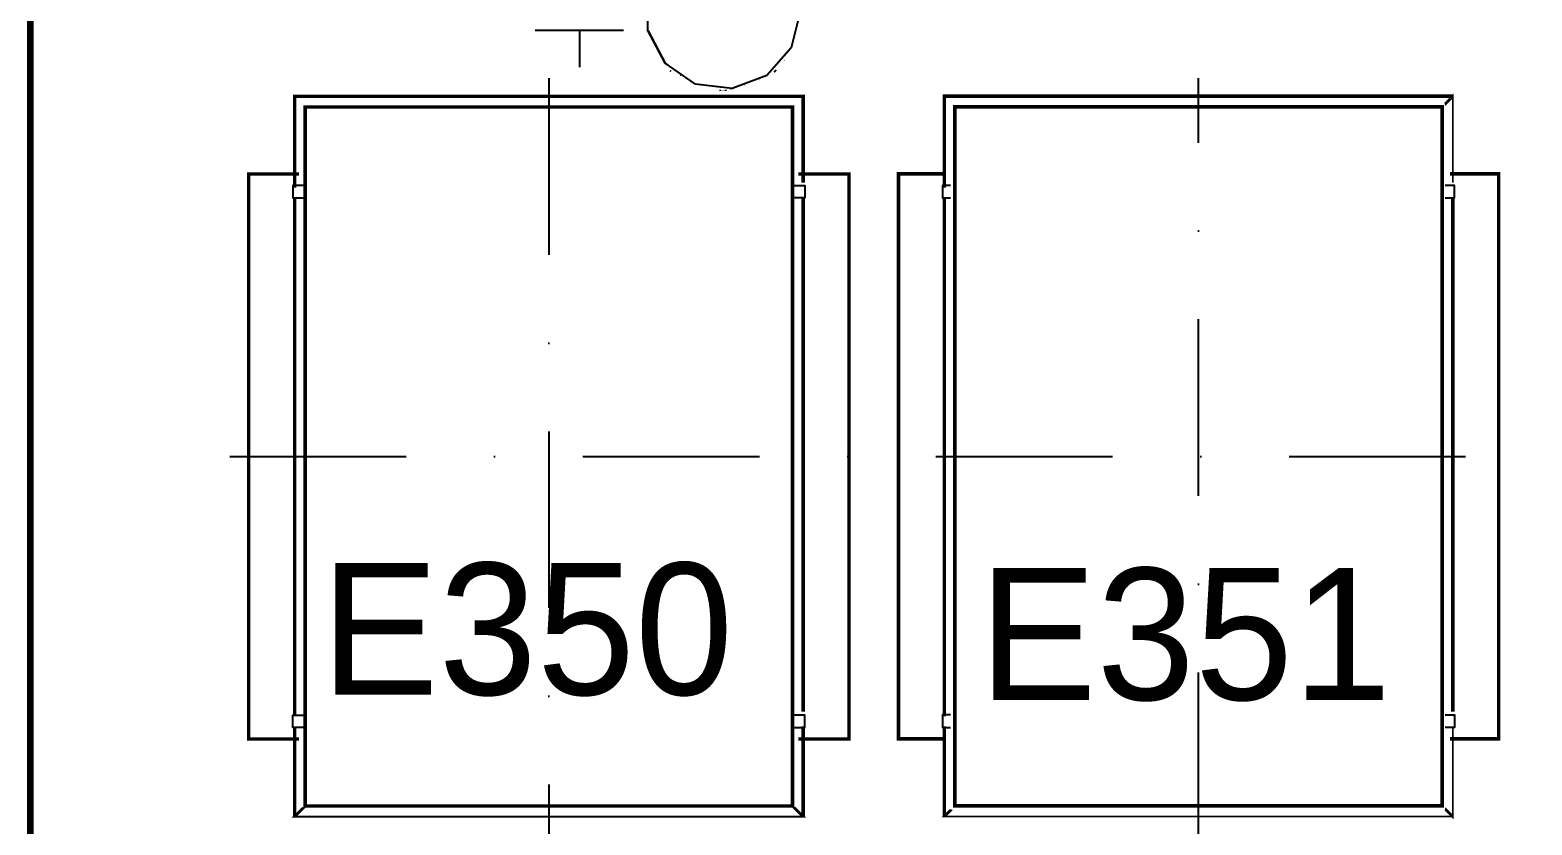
# Model space of a CAD drawing. Extents: x -57244 to 324435, y 15553 to 159369.
# Drawn here: x 137934 to 146441, y 129145 to 133648 of the extents above; entities that cross this region are included whole.
import ezdxf

# ---------------------------------------------------------------- set-up
doc = ezdxf.new("R2010")
doc.units = 0
doc.header["$LTSCALE"] = 2000
doc.header["$MEASUREMENT"] = 0
doc.linetypes.add('DASHDOT', pattern=[1, 0.5, -0.25, 0, -0.25])
doc.linetypes.add('HIDDEN', pattern=[0.375, 0.25, -0.125])
doc.layers.add('AREE PDL', color=7, linetype='CONTINUOUS', lineweight=100)
doc.layers.add('BASE', color=253, linetype='CONTINUOUS')
doc.styles.add('TXT', font='TXT', dxfattribs={"height": 0.2})

msp = doc.modelspace()

# ---------------------------------------------------------------- linework, layer by layer
at = {"layer": 'AREE PDL'}
msp.add_line((137934, 139378), (137934, 128631.7639223559), dxfattribs=at)
at = {"layer": 'BASE', "linetype": 'Continuous'}
msp.add_line((140795.5840535389, 133647.8737172002), (141295.5840535389, 133647.8737172002), dxfattribs=at)
at = {"layer": 'BASE', "linetype": 'DASHDOT'}
for p, q in [((141045.5840535389, 133643.5737172004), (141045.5840535389, 133438.2137172002)), ((140872.6240535426, 133374.6937172005, 150), (140872.6240535426, 129009.3937172003, 150)), ((144552.6440535424, 129009.3937172003, 150), (144552.6440535424, 133374.6937172005, 150)), ((139065.2040535395, 131232.8937172004, 150), (146441.0640535396, 131232.8937172004, 150))]:
    msp.add_line(p, q, dxfattribs=at)
at = {"layer": 'BASE', "linetype": 'HIDDEN'}
msp.add_line((141898.224053542, 133317.6537172004, 149), (141911.3240535414, 133316.0737172003, 149), dxfattribs=at)
at = {"layer": 'BASE', "linetype": 'HIDDEN', "elevation": 5748.9999999994}
msp.add_lwpolyline([(141433.8040535411, 133855.0937172003), (141531.1040535411, 134040.4937172004), (141703.4440535411, 134159.4537172003), (141911.3240535411, 134184.6937172003), (142107.104053541, 134110.4337172003), (142245.9640535411, 133953.6937172003), (142296.0840535411, 133750.3737172004), (142245.9640535411, 133547.0737172003), (142107.104053541, 133390.3337172003), (141911.3240535411, 133316.0737172003), (141703.4440535411, 133341.3137172003), (141531.1040535411, 133460.2737172003), (141433.8040535411, 133645.6737172003)], close=True, dxfattribs=at)
at = {"layer": 'BASE', "linetype": 'HIDDEN', "elevation": 149}
for points in [[(141434.9040535412, 133643.5737172003), (141531.1040535411, 133460.2737172003), (141546.8840535411, 133449.3737172004)], [(141842.7440535411, 133324.3937172003), (141703.4440535412, 133341.3137172003), (141648.5440535412, 133379.2137172003)]]:
    msp.add_lwpolyline(points, dxfattribs=at)
at = {"layer": 'BASE', "linetype": 'Continuous'}
for points, const_width, elevation in [([(142203.9840535411, 133477.1137172004), (142203.6240535411, 133476.3537172003), (142203.4040535412, 133476.1937172003)], 10, 2361.5), ([(142203.4040535412, 133476.1937172003), (142203.6240535411, 133476.3537172003), (142203.9840535411, 133477.1137172004)], 10, 2436.5), ([(142203.9840535411, 133477.1137172004), (142203.6240535411, 133476.3537172003), (142203.4040535412, 133476.1937172003)], 10, 2436.5), ([(142203.4040535412, 133476.1937172003), (142203.6240535411, 133476.3537172003)], 10, 2361.5), ([(141565.3040535412, 133413.1937172003), (141559.3840535411, 133418.1537172003)], 10, 2399.259999999998), ([(141616.6640535412, 133393.8937172003), (141620.7840535412, 133390.5937172003)], 10, 2361.5), ([(141981.4640535412, 133337.8937172003), (141983.6840535412, 133338.3937172004)], 10, 2361.5), ([(141981.4640535412, 133337.8937172003), (141983.6840535412, 133338.3937172004)], 10, 2436.5), ([(141983.6840535412, 133338.3937172004), (141981.4640535412, 133337.8937172003)], 10, 2436.5), ([(142065.8240535412, 133366.1537172003), (142064.6840535412, 133365.2337172003)], 10, 2361.5), ([(142065.8240535412, 133366.1537172003), (142064.6840535412, 133365.2337172003)], 10, 2436.5), ([(142065.8240535412, 133366.1537172003), (142064.6840535412, 133365.2337172003)], 10, 2436.5), ([(142065.8240535412, 133366.1537172003), (142064.6840535412, 133365.2337172003)], 10, 2361.5), ([(142312.6440535412, 132783.5337172003), (142312.6440535412, 133272.1337172004), (139432.6440535412, 133272.1337172004), (139432.6440535412, 132755.7937172003)], 20, 149.9999999998836), ([(142252.6440535412, 132783.5337172003), (142252.6440535412, 133212.1337172004), (139492.6440535412, 133212.1337172004), (139492.6440535412, 132783.5337172003)], 20, 250.0000000000073), ([(145992.6440535412, 133272.8737172004), (143112.6440535412, 133272.8737172004), (143112.6440535412, 132755.7937172003)], 20, 150.0000000000073), ([(145932.6440535412, 132783.5337172003), (145932.6440535412, 133212.8737172004), (143172.6440535412, 133212.8737172004), (143172.6440535412, 132783.5337172003)], 20, 250.0000000000073), ([(139456.8040535411, 129632.1337172003), (139172.6440535412, 129632.1337172003), (139172.6440535412, 132832.1337172003), (139456.8040535411, 132832.1337172003)], 20, 150.0000000000073), ([(142286.6240535411, 132832.1337172003), (142572.6440535412, 132832.1337172003), (142572.6440535412, 129632.1337172003), (142286.6240535411, 129632.1337172003)], 20, 150), ([(143118.9240535412, 129632.8737172002), (142852.6440535412, 129632.8737172002), (142852.6440535412, 132832.8737172002), (143118.9240535412, 132832.8737172002)], 20, 150.0000000000073), ([(143112.6440535412, 132832.8737172002), (143112.6440535412, 132832.8737172002)], 20, 150.0200000000041), ([(145976.5040535411, 132832.8737172002), (146252.6440535412, 132832.8737172002), (146252.6440535412, 129632.8737172002), (145976.5040535411, 129632.8737172002)], 20, 150), ([(139432.6440535412, 129759.5137172003), (139432.6440535412, 132700.3137172003)], 20, 150), ([(142312.6440535412, 132700.3137172003), (142312.6440535412, 129787.2537172002)], 20, 150), ([(143112.6440535412, 132700.3137172003), (143112.6440535412, 129759.5137172003)], 20, 150), ([(145992.6440535412, 132700.3137172003), (145992.6440535412, 129787.2537172002)], 20, 150), ([(139492.6440535412, 132672.5537172003), (139492.6440535412, 129787.2537172002)], 20, 250), ([(142252.6440535412, 129787.2537172002), (142252.6440535412, 132672.5537172003)], 20, 250), ([(143172.6440535412, 132672.5537172003), (143172.6440535412, 129787.2537172002)], 20, 250), ([(145932.6440535412, 129787.2537172002), (145932.6440535412, 132672.5537172003)], 20, 250), ([(139432.6440535412, 129704.0337172003), (139432.6440535412, 129192.1337172004)], 20, 150), ([(142252.6440535412, 129676.2737172003), (142252.6440535412, 129252.1337172003), (139492.6440535412, 129252.1337172003), (139492.6440535412, 129676.2737172003)], 20, 250), ([(142312.6440535412, 129704.0337172003), (142312.6440535412, 129192.1337172004)], 20, 150), ([(143112.6440535412, 129192.8737172002), (143112.6440535412, 129704.0337172003)], 20, 150), ([(145932.6440535412, 129676.2737172003), (145932.6440535412, 129252.8737172004), (143172.6440535412, 129252.8737172004), (143172.6440535412, 129676.2737172003)], 20, 250), ([(142312.6440535412, 129632.1337172003), (142312.6440535412, 129632.1337172003)], 20, 150.0200000000041), ([(143112.6440535412, 129632.8737172002), (143112.6440535412, 129632.8737172002)], 20, 150.0200000000041), ([(145992.6440535412, 129632.8737172002), (145992.6440535412, 129632.8737172002)], 20, 150.0200000000041)]:
    msp.add_lwpolyline(points, dxfattribs=dict(at, const_width=const_width, elevation=elevation))
at = {"layer": 'BASE', "linetype": 'Continuous', "extrusion": (-0.7682212795982338, 0.6401843996634504, 0), "const_width": 10, "elevation": -23336.71051509742}
msp.add_lwpolyline([(-193123.3040121184, 2398.899999999867), (-193118.7740673065, 2399.259999999868), (-193123.3040121184, 2453.599999999868)], dxfattribs=at)
at = {"layer": 'BASE', "linetype": 'Continuous'}
for points, const_width, elevation in [([(141620.7840535412, 133390.5937172003), (141616.6640535412, 133393.8937172003)], 10, 2436.5), ([(142252.6440535412, 129252.1337172003), (142252.6440535412, 133212.1337172004), (139492.6440535412, 133212.1337172004), (139492.6440535412, 129252.1337172003)], 20, 2800), ([(143172.6440535412, 133212.8737172004), (143172.6440535412, 129252.8737172004), (145932.6440535412, 129252.8737172004), (145932.6440535412, 133212.8737172004)], 20, 2800)]:
    msp.add_lwpolyline(points, close=True, dxfattribs=dict(at, const_width=const_width, elevation=elevation))
at = {"layer": 'BASE', "linetype": 'Continuous', "extrusion": (-0.0506101407572729, 0.06031451240708535, 0.996895567873398), "const_width": 10, "elevation": 3244.237905306004}
msp.add_lwpolyline([(-194645.8809417992, -10603.98301197905), (-194658.7000681343, -10603.98301197906), (-194658.7129863313, -10608.55530168134)], dxfattribs=at)
at = {"layer": 'BASE', "linetype": 'Continuous', "extrusion": (0.7678615042661139, 0.6406158835575189, 0), "const_width": 10, "elevation": 194627.2348058691}
msp.add_lwpolyline([(11382.69815470894, 2453.919999999969), (11378.14004106417, 2399.259999999967)], dxfattribs=at)
at = {"layer": 'BASE', "linetype": 'Continuous', "extrusion": (0, -0.9965425293533622, 0.0830842174543593), "const_width": 10, "elevation": -132643.3199535609}
msp.add_lwpolyline([(141842.9440535412, 13551.84153319871), (141842.9440535412, 13466.38607345505), (141874.1840535412, 13466.38607345505), (141874.1840535412, 13551.84153319871)], dxfattribs=at)
at = {"layer": 'BASE', "linetype": 'Continuous', "extrusion": (-0.7071067811865862, -0.7071067811865088, 0), "const_width": 20, "elevation": -192831.3976236618}
msp.add_lwpolyline([(4429.564602544284, 236.5399999999936), (4356.138634385803, 150)], dxfattribs=at)
at = {"layer": 'BASE', "linetype": 'Continuous', "extrusion": (-0.7069752142011809, 0.7072383236966125, 0), "const_width": 20, "elevation": -6356.351567664839}
msp.add_lwpolyline([(-194793.0371227331, 239.5799999998603), (-194869.051103026, 149.9999999998583)], dxfattribs=at)
at = {"layer": 'BASE', "linetype": 'Continuous', "extrusion": (0.7069511850251358, 0.7072623431171466, 0), "const_width": 20, "elevation": 195432.538244915}
msp.add_lwpolyline([(-7000.767956917509, 149.9999999999311), (-7065.043964883182, 225.759999999926)], dxfattribs=at)
at = {"layer": 'BASE', "linetype": 'Continuous', "extrusion": (0.8574729516296696, 0, 0.5145290441010132), "const_width": 20, "elevation": 125261.9227694252}
msp.add_lwpolyline([(133227.4337172003, -74900.48200674342), (133272.8737172004, -74988.83464790374), (132783.5337172003, -74988.83464790374)], dxfattribs=at)
at = {"layer": 'BASE', "linetype": 'Continuous', "const_width": 20}
for points in [[(139456.8040535412, 132832.1337172003), (139172.6440535412, 132832.1337172003)], [(142286.6240535411, 129632.1337172003), (142572.6440535412, 129632.1337172003), (142572.6440535412, 132832.1337172003), (142286.6240535411, 132832.1337172003)], [(142852.6440535412, 132832.8737172002), (142852.6440535412, 129632.8737172002)], [(146252.6440535412, 132832.8737172002), (146252.6440535412, 129632.8737172002)], [(139172.6440535412, 129632.1337172003), (139456.8040535412, 129632.1337172003)]]:
    msp.add_lwpolyline(points, dxfattribs=at)
at = {"layer": 'BASE', "linetype": 'Continuous', "extrusion": (0.8574722417731916, 0, 0.5145302270891937), "const_width": 20, "elevation": 125261.819313049}
msp.add_lwpolyline([(129704.0337172003, -74989.00746195439), (129192.8737172002, -74989.00746195439), (129236.7737172003, -74903.68691577711)], dxfattribs=at)
at = {"layer": 'BASE', "linetype": 'Continuous', "extrusion": (-5.752128311901055e-07, -0.8575187040581876, 0.5144527890779053), "const_width": 20, "elevation": -110707.5841930769}
msp.add_lwpolyline([(139484.477358214, 66692.84951531117), (139432.5573930411, 66591.92943993596), (142312.5573930405, 66591.93043379085), (142258.7973569924, 66696.3936336336)], dxfattribs=at)
at = {"layer": 'BASE', "linetype": 'Continuous', "extrusion": (0, -0.8574699491171786, 0.514534047815092), "const_width": 20, "elevation": -110701.8267454182}
msp.add_lwpolyline([(143152.1440535412, 66679.56011136141), (143112.6440535412, 66602.752754943), (145992.6440535412, 66602.752754943)], dxfattribs=at)
at = {"layer": 'BASE', "linetype": 'Continuous'}
for points in [[(139484.5640535393, 132767.1337172005, 2733), (139422.6440535436, 132767.1337172005, 2733), (139422.6440535436, 132732.1337172003, 2768), (139422.6440535436, 132697.1337172004, 2733), (139484.5640535393, 132697.1337172004, 2733)], [(142258.884053542, 132767.1337172005, 2733), (142322.6440535436, 132767.1337172005, 2733), (142322.6440535436, 132732.1337172003, 2768), (142322.6440535436, 132697.1337172004, 2733), (142258.884053542, 132697.1337172004, 2733)], [(143146.6840535387, 132767.8737172004, 2733), (143102.6440535424, 132767.8737172004, 2733), (143102.6440535424, 132732.8737172005, 2768), (143102.6440535424, 132697.8737172002, 2733), (143146.6840535387, 132697.8737172002, 2733)], [(145948.7440535435, 132697.8737172002, 2733), (146002.6440535424, 132697.8737172002, 2733), (146002.6440535424, 132732.8737172005, 2768), (146002.6440535424, 132767.8737172004, 2733), (145948.7440535435, 132767.8737172004, 2733)], [(139484.5640535393, 129697.1337172004, 2733), (139422.6440535436, 129697.1337172004, 2733), (139422.6440535436, 129732.1337172003, 2768), (139422.6440535436, 129767.1337172005, 2733), (139484.5640535393, 129767.1337172005, 2733)], [(142258.884053542, 129697.1337172004, 2733), (142322.6440535436, 129697.1337172004, 2733), (142322.6440535436, 129732.1337172003, 2768), (142322.6440535436, 129767.1337172005, 2733), (142258.884053542, 129767.1337172005, 2733)], [(143146.6840535387, 129767.8737172004, 2733), (143102.6440535424, 129767.8737172004, 2733), (143102.6440535424, 129732.8737172005, 2768), (143102.6440535424, 129697.8737172002, 2733), (143146.6840535387, 129697.8737172002, 2733)], [(145948.7440535435, 129767.8737172004, 2733), (146002.6440535424, 129767.8737172004, 2733), (146002.6440535424, 129732.8737172005, 2768), (146002.6440535424, 129697.8737172002, 2733), (145948.7440535435, 129697.8737172002, 2733)]]:
    msp.add_polyline3d(points, dxfattribs=at)

# ---------------------------------------------------------------- texts
at = {"layer": 'BASE', "linetype": 'Continuous', "style": 'TXT'}
for s, p in [('E350', (139581.984053539, 129882.0937172002, 33950)), ('E351', (143309.0640535389, 129853.2137172003, 33950))]:
    msp.add_text(s, height=747.5, dxfattribs=at).set_placement(p)

doc.saveas('drawing.dxf')
